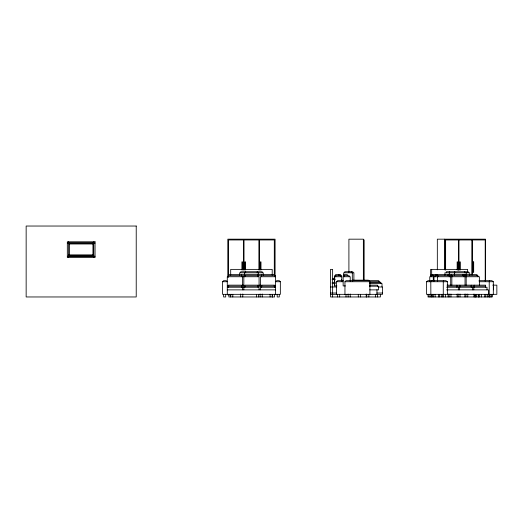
<?xml version="1.0" encoding="UTF-8"?>
<svg xmlns="http://www.w3.org/2000/svg" width="523" height="523" viewBox="0 0 523 523"><rect width="100%" height="100%" fill="white"/><g stroke="black" fill="none" stroke-linecap="round" stroke-linejoin="round"><path stroke-width="0.78" d="M443.654 280.674L443.269 281.727L443.269 294.338M489.613 280.674L489.227 281.727L489.234 296.966M222.55 281.727L223.602 280.674L226.23 280.674L227.283 281.727L222.55 281.727L222.55 294.338L280.348 294.338L280.348 281.727L279.295 280.674L276.667 280.674L275.614 281.727L280.348 281.727M336.511 294.338L336.511 281.727L337.564 280.674L343.278 280.674M344.951 294.338L344.951 281.727L346.004 280.674L378.855 280.674L378.855 281.727M492.751 285.14L496.85 285.14L496.85 294.338L426.572 294.338L426.572 281.727L428.004 280.674L445.929 280.674L447.368 281.727L447.368 294.338M432.227 280.674L430.795 281.727L430.88 296.966M363.361 239.952L364.145 239.952L364.145 280.537M68.631 242.947L93.735 242.947M67.323 243.11L95.049 243.11M68.631 243.711L93.735 243.711M69.422 243.875L92.95 243.875M68.631 254.871L93.735 254.871M68.631 255.636L93.735 255.636M68.631 255.963L93.735 255.963M67.323 256.244L95.049 256.244M228.335 275.686L244.535 275.686M244.882 275.686L275.614 275.68L275.614 294.338M275.614 276.739L260.382 276.739L260.382 285.931L261.99 285.931M341.761 276.739L334.7 276.739L334.7 285.931M334.785 278.314L333.151 278.314L333.151 279.367M332.098 279.367L335.25 279.367M352.58 280.151L368.342 280.151L369.911 281.727L369.911 294.338M479.003 280.674L491.888 280.674L493.32 281.727L493.32 294.338M336.511 281.727L342.951 281.727M344.951 281.727L379.907 281.727L379.907 282.518M426.572 281.727L447.368 281.727M479.094 281.727L493.32 281.727M332.098 282.518L335.354 282.518M369.473 282.518L380.96 282.518L380.96 283.571M332.098 283.571L335.354 283.571M369.558 283.571L382.012 283.571L382.012 286.983M242.136 285.146L243.731 285.146M258.807 285.14L260.382 285.14M369.388 285.14L377.488 285.14L377.488 286.192M447.08 285.146L485.56 285.146L485.56 287.245M227.283 285.931L228.884 285.931M257.466 285.931L259.068 285.931L259.068 276.739L227.283 276.739L227.283 294.338M274.013 285.931L275.614 285.931M336.93 285.931L334.517 285.931L334.517 275.68L341.761 275.68L341.761 281.335M345.5 285.931L343.147 285.931L343.147 276.739L350.207 276.739L350.207 281.335M228.335 286.192L244.535 286.192L244.535 287.245M244.882 286.192L275.614 286.192M369.388 286.192L378.541 286.192L378.541 289.873L369.683 289.873M447.139 286.192L485.56 286.192M330.516 286.977L336.707 286.983M378.475 286.977L382.535 286.977L382.535 294.338L330.516 294.338M227.283 287.245L259.068 287.245L259.068 289.873M275.614 287.245L260.382 287.245L260.382 289.873M446.681 287.245L486.998 287.245L486.998 289.873M227.283 289.873L275.614 289.873M446.577 289.873L488.443 289.873L488.443 294.338M330.516 293.017L336.211 293.017M376.848 293.017L382.535 293.017M227.812 294.861L231.277 294.861M493.542 286.192L493.542 289.873M492.104 294.338L492.104 296.966L428.01 296.966L428.01 294.338M491.888 294.338L491.888 296.966M490.071 294.338L490.071 296.966M489.018 294.338L489.018 296.966M487.665 294.338L487.665 296.966M485.847 294.338L485.847 296.966M485.501 281.139L485.501 239.174L437.326 239.174L437.326 269.842M485.207 281.348L485.207 239.952L445.23 239.952L445.23 269.986M484.795 294.338L484.795 296.966M481.513 294.338L481.513 296.966M479.689 294.338L479.689 296.966M479.375 285.159L479.375 276.739L429.762 276.739L429.762 281.335M478.643 294.338L478.643 296.966M478.225 294.338L478.225 296.966M477.937 276.739L477.937 275.686L431.109 275.686L431.109 274.64L477.041 274.64L477.041 275.686M476.414 294.338L476.414 296.966M475.472 294.338L475.472 296.966M475.361 294.338L475.361 296.966M474.42 294.338L474.42 296.966M474.184 285.146L474.191 287.245M473.969 294.024L473.969 296.966M473.805 287.245L473.805 289.873M472.661 287.245L472.661 289.873M472.315 239.952L472.315 274.856M471.923 239.952L471.864 274.856M471.23 285.146L471.23 287.245M469.739 275.163L469.739 272.797L444.936 272.797L444.936 275.163M468.307 272.797L468.307 271.751L446.374 271.751L446.374 272.797M467.778 294.024L467.778 296.966M467.627 272.627L467.627 269.378L430.632 269.378L430.632 276.68M466.568 275.686L466.568 276.739M466.202 272.79L466.202 275.203M466.183 276.739L466.183 285.159M465.954 294.024L465.954 296.966M465.666 274.64L465.666 275.686M465.045 276.739L465.045 285.159M464.908 294.024L464.908 296.966M464.77 271.744L464.77 272.79M464.091 275.686L464.091 276.739M463.993 274.64L463.993 275.686M463.607 275.686L463.607 276.739M462.705 274.64L462.705 275.686M460.338 269.979L460.338 261.892L459.652 261.892L459.652 269.979M460.005 294.024L460.005 296.966M459.854 285.146L459.848 287.245M459.462 287.245L459.462 289.873M458.972 239.952L458.972 269.986M458.579 239.952L458.579 269.986M458.514 239.952L458.514 269.986M458.331 287.245L458.331 289.873M458.181 294.024L458.181 296.966M457.834 269.979L457.834 261.892L457.148 261.892L457.148 269.979M457.135 294.024L457.135 296.966M456.893 285.146L456.893 287.245M454.755 271.744L454.755 272.79M454.376 272.79L454.376 275.203M452.238 275.686L452.238 276.739M451.852 276.739L451.852 285.159M451.329 274.64L451.329 275.686M450.944 294.024L450.944 296.966M450.708 276.739L450.708 285.159M449.76 274.64L449.754 276.739M449.649 271.751L449.649 272.797M449.662 274.64L449.662 275.686M449.264 272.797L449.264 275.163M449.277 275.686L449.277 276.739M449.12 294.024L449.12 296.966M448.374 274.64L448.374 275.686M448.093 274.64L448.093 275.686M448.074 294.024L448.074 296.966M445.629 239.952L445.629 269.986M445.478 294.338L445.478 296.966M444.543 239.174L444.543 269.842M443.654 294.338L443.654 296.966M442.608 294.338L442.608 296.966M441.255 294.338L441.255 296.966M439.431 294.338L439.431 296.966M438.385 294.338L438.385 296.966M437.901 275.686L437.901 276.739M437.516 276.739L437.516 281.335M436.999 274.64L436.999 275.686M435.424 275.686L435.424 276.739M435.332 274.64L435.332 275.686M435.103 294.338L435.103 296.966M433.985 276.739L433.985 281.335M433.678 275.686L433.678 276.739M433.292 276.739L433.292 281.335M433.279 294.338L433.279 296.966M432.776 274.64L432.776 275.686M432.227 294.338L432.227 296.966M431.678 269.378L431.678 275.059M431.678 294.527L431.678 296.966M431.2 275.686L431.2 276.739M429.056 294.338L429.056 296.966M380.437 294.338L380.437 296.966L330.516 296.966L330.516 269.378L332.621 269.378L332.621 296.966M377.488 294.338L377.488 296.966M376.965 289.735L376.965 294.338M375.39 294.338L375.39 296.966M368.859 294.338L368.859 296.966M366.754 294.338L366.754 296.966M366.237 294.024L366.237 296.966M363.361 280.537L363.361 239.174L348.906 239.174L348.906 272.261M360.412 294.338L360.412 296.966M358.307 294.338L358.307 296.966M353.894 280.831L353.894 272.79L343.663 272.797L343.663 276.739M352.842 272.79L352.842 271.744L344.716 271.751L344.716 272.797M352.319 272.797L352.319 281.466M351.266 271.751L351.266 272.797M350.214 294.024L350.214 296.966M349.161 276.739L349.161 275.686L344.016 275.686L344.016 274.64L347.35 274.64L347.35 275.686M348.115 294.024L348.109 296.966M346.004 294.338L346.004 296.966M344.199 275.686L344.199 276.739M341.552 279.367L341.552 280.943M340.708 276.739L340.708 274.634L335.563 274.634L335.57 275.686M339.662 294.338L339.662 296.966M338.904 274.64L338.904 275.686M337.557 294.338L337.557 296.966M335.753 275.686L335.753 276.739M279.295 294.338L279.295 296.966L277.19 296.966L277.19 294.338M275.091 275.49L275.091 239.174L227.812 239.174L227.812 277.105M274.568 276.739L274.568 274.634L244.882 274.64L244.882 276.739M274.568 287.245L274.568 285.146L261.435 285.146L261.435 287.245M274.568 294.338L274.568 296.966L228.858 296.966L228.858 294.861M274.3 274.856L274.3 239.952L259.415 239.952L259.415 269.986M272.47 294.338L272.47 296.966M272.202 275.059L272.202 269.378L230.695 269.378L230.695 275.059M272.202 294.527L272.202 296.966M270.097 294.338L270.097 296.966M263.272 275.163L263.272 272.797L239.626 272.797L239.626 275.163M262.226 272.797L262.226 271.751L240.678 271.751L240.678 272.797M262.219 294.024L262.219 296.966M261.435 274.64L261.435 276.739M260.99 269.979L260.99 261.892L260.206 261.892L260.206 269.979M260.121 294.024L260.121 296.966M258.892 269.986L258.892 239.952L244.012 239.952L244.012 269.986M258.545 294.338L258.545 296.966M258.284 272.79L258.284 275.203M258.016 274.64L258.022 276.739M258.022 287.245L258.016 285.146L244.882 285.146L244.882 287.245M257.231 271.744L257.231 272.79M256.44 294.338L256.44 296.966M245.666 271.744L245.666 272.79M245.588 269.979L245.588 261.892L244.797 261.892L244.797 269.979M244.62 272.79L244.62 275.203M244.535 276.739L244.529 274.64L228.335 274.64L228.335 276.739M243.829 276.739L243.829 285.931M243.829 287.245L243.829 289.873M243.483 269.986L243.483 239.952L228.597 239.952L228.597 277.288M242.783 294.024L242.783 296.966M242.698 269.979L242.698 261.892L241.907 261.892L241.907 269.979M242.522 276.739L242.522 285.931M242.522 287.245L242.522 289.873M241.469 274.64L241.469 276.739M241.469 287.245L241.469 285.146L228.335 285.146L228.335 287.245M240.678 294.024L240.678 296.966M232.8 294.338L232.8 296.966M230.695 294.527L230.695 296.966M227.812 285.983L227.812 287.598M225.707 294.338L225.707 296.966L223.609 296.966L223.609 294.338M93.735 241.796L93.735 257.558M92.95 242.947L92.95 255.963M69.422 242.947L69.422 255.963M68.631 241.796L68.631 257.558M136.222 226.034L26.15 226.034L26.15 296.966L136.222 296.966L136.222 226.034M95.049 241.796L67.323 241.796L67.323 257.558L95.049 257.558L95.049 241.796M473.681 261.892L472.995 261.892L472.995 272.405L473.681 272.405L473.681 261.892"/></g></svg>
